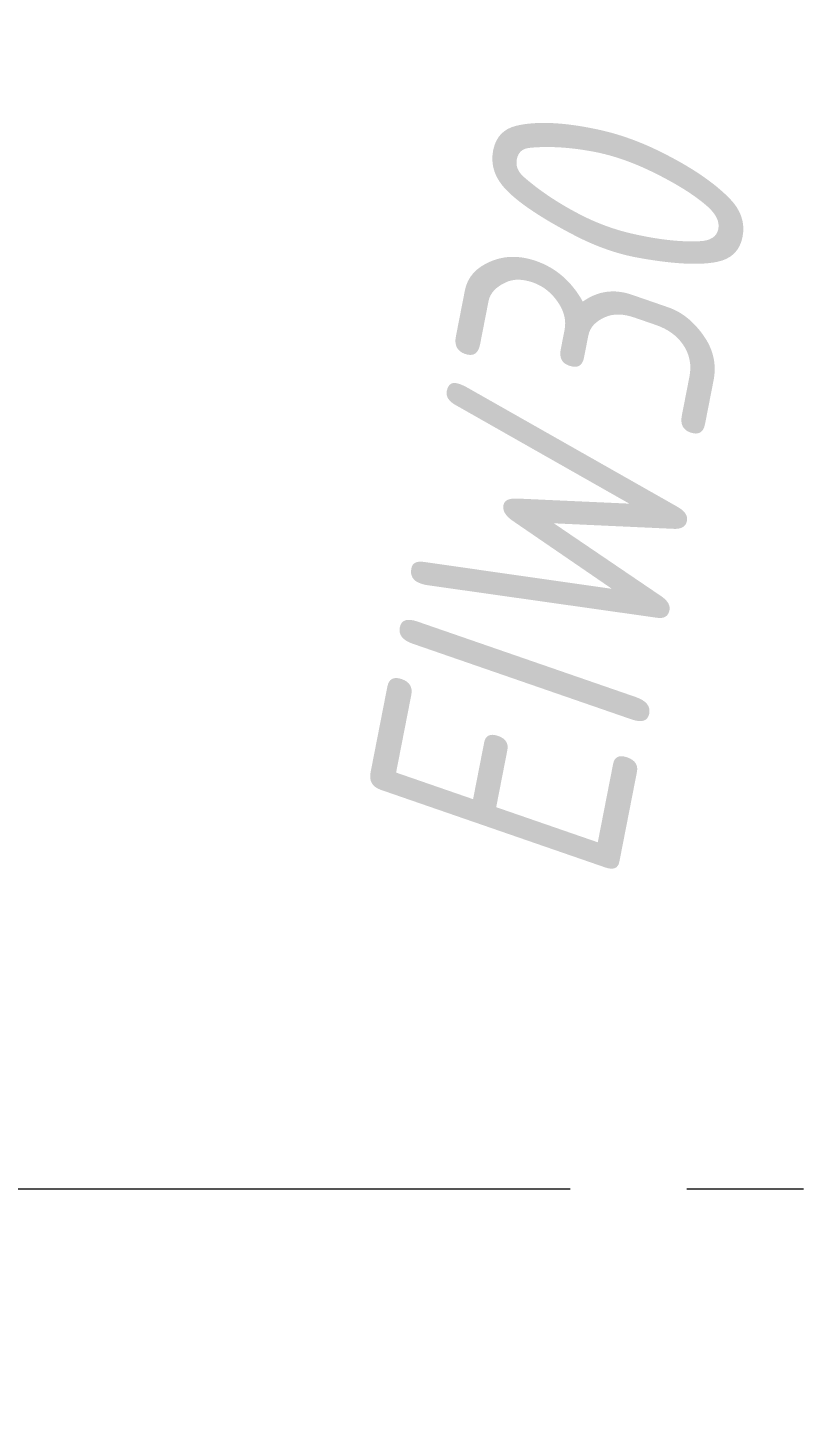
# Model space of a CAD drawing. Header units: millimetres. Extents: x -65527 to 8894748, y -37603 to 223697.
# Drawn here: x -22153 to -21327, y 107519 to 109000 of the extents above; entities that cross this region are included whole.
import ezdxf
from ezdxf import colors
from ezdxf.entities.mleader import LeaderData, LeaderLine
from ezdxf.math import Vec2, Vec3

# ---------------------------------------------------------------- set-up
doc = ezdxf.new("R2010")
doc.units = ezdxf.units.MM
doc.header["$LTSCALE"] = 10
doc.linetypes.add('CENTER', pattern=[2, 1.25, -0.25, 0.25, -0.25])
doc.layers.add('АР_Оси', color=142, linetype='Continuous', lineweight=9)
doc.layers.add('Архитектура', color=251, linetype='Continuous')
doc.styles.add('ISOCPEUR', font='isocpeur.ttf', dxfattribs={"width": 0.7})
doc.styles.add('Архитект', font='isocpeur.ttf', dxfattribs={"width": 0.8, "oblique": 8})

# ---------------------------------------------------------------- blocks, each defined once
blk = doc.blocks.new('_DOTSMALL')
at = {"color": 0, "linetype": 'ByBlock', "const_width": 0.5}
blk.add_lwpolyline([(-0.0625, 0, 1), (0.0625, 0, 1)], format="xyb", close=True, dxfattribs=at)

msp = doc.modelspace()

# ---------------------------------------------------------------- linework, layer by layer
at = {"layer": 'АР_Оси', "linetype": 'CENTER', "ltscale": 50}
msp.add_line((-59197.1, 107755.6), (23981.3, 107755.6), dxfattribs=at)

# ---------------------------------------------------------------- texts
at = {"layer": 'Архитектура', "lineweight": 25, "transparency": 33554684, "style": 'Архитект', "oblique": 8, "width": 0.8}
msp.add_text('EIW30', height=280, rotation=78.9263, dxfattribs=at).set_placement((-21525.1, 108071.6))

# ---------------------------------------------------------------- leaders
at = {"layer": 'Архитектура', "lineweight": 25, "transparency": 33554684}
ml = msp.add_multileader_mtext('Standard', dxfattribs=at)
ml.set_content('Л.4', color=256, style='ISOCPEUR')
ml.set_leader_properties(color=256, linetype='Continuous', lineweight=-1)
ml.set_arrow_properties(name='DOTSMALL')
ml.build(insert=Vec2(0, 0))
ml.multileader.update_dxf_attribs({"has_text_frame": 1, "text_left_attachment_type": 4, "text_right_attachment_type": 4, "dogleg_length": 100, "arrow_head_size": 180})
ctx = ml.context
ctx.base_point, ctx.char_height, ctx.arrow_head_size, ctx.landing_gap_size, ctx.plane_origin = Vec3(-22530.3, 125291), 250, 180, 50, Vec3(5590.1, 113133.3)
ctx.left_attachment, ctx.right_attachment = 4, 4
notes = []
notes.append((ctx, [(0, (0, 0, 0), (0, 0), (1, 0), 1, [])]))
ctx.mtext.insert, ctx.mtext.width, ctx.mtext.line_spacing_style, ctx.mtext.flow_direction = Vec3(-22480.3, 125624.3), 852.697, 2, 5
ml = msp.add_multileader_mtext('Standard', dxfattribs=at)
ml.set_content('+8,400', color=256, style='ISOCPEUR')
ml.set_leader_properties(color=256, linetype='Continuous', lineweight=-1)
ml.set_arrow_properties(name='DOTSMALL')
ml.build(insert=Vec2(0, 0))
ml.multileader.update_dxf_attribs({"has_text_frame": 1, "text_left_attachment_type": 4, "text_right_attachment_type": 4, "dogleg_length": 100, "arrow_head_size": 180})
ctx = ml.context
ctx.base_point, ctx.char_height, ctx.arrow_head_size, ctx.landing_gap_size, ctx.plane_origin = Vec3(-22635.7, 123328.9), 250, 180, 50, Vec3(-22092.4, 124131.8)
ctx.left_attachment, ctx.right_attachment = 4, 4
notes.append((ctx, [(0, (0, 0, 0), (0, 0), (1, 0), 1, [])]))
ctx.mtext.insert, ctx.mtext.width, ctx.mtext.line_spacing_style, ctx.mtext.flow_direction = Vec3(-22585.7, 123662.2), 852.697, 2, 5
ml = msp.add_multileader_mtext('Standard', dxfattribs=at)
ml.set_content('+8,400', color=256, style='ISOCPEUR')
ml.set_leader_properties(color=256, linetype='Continuous', lineweight=-1)
ml.set_arrow_properties(name='DOTSMALL')
ml.build(insert=Vec2(0, 0))
ml.multileader.update_dxf_attribs({"has_text_frame": 1, "text_left_attachment_type": 4, "text_right_attachment_type": 4, "dogleg_length": 100, "arrow_head_size": 180})
ctx = ml.context
ctx.base_point, ctx.char_height, ctx.arrow_head_size, ctx.landing_gap_size, ctx.plane_origin = Vec3(-38957.8, 116848.7), 250, 180, 50, Vec3(-38730.6, 116641.5)
ctx.left_attachment, ctx.right_attachment = 4, 4
notes.append((ctx, [(0, (0, 0, 0), (0, 0), (1, 0), 1, [])]))
ctx.mtext.insert, ctx.mtext.width, ctx.mtext.line_spacing_style, ctx.mtext.flow_direction = Vec3(-38907.8, 117182), 852.697, 2, 5
for ctx, leaders in notes:
    for number, flags, end, landing, length, lines in leaders:
        leader = LeaderData()
        leader.index, (leader.has_last_leader_line, leader.has_dogleg_vector, leader.attachment_direction) = number, flags
        leader.last_leader_point, leader.dogleg_vector, leader.dogleg_length = Vec3(end), Vec3(landing), length
        for number, points, colour, breaks in lines:
            line = LeaderLine()
            line.index, line.vertices, line.color, line.breaks = number, Vec3.list(points), colors.encode_raw_color(colour), breaks
            leader.lines.append(line)
        ctx.leaders.append(leader)

doc.saveas('drawing.dxf')
